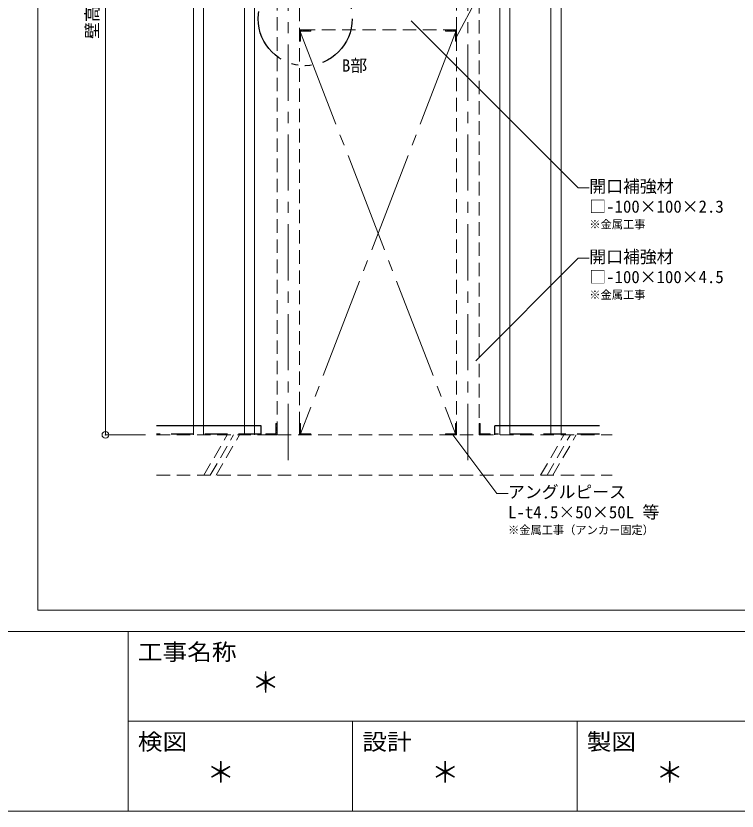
# Model space of a CAD drawing. Units: millimetres on the paper, with parts at other scales. Extents: x -195 to 195, y -140 to 138.
# Drawn here: x 0 to 64.3, y -137.5 to -66.7 of the extents above; entities that cross this region are included whole.
import ezdxf
from ezdxf.enums import TextEntityAlignment as Align

# ---------------------------------------------------------------- set-up
doc = ezdxf.new("R2010")
doc.units = ezdxf.units.MM
doc.header["$PDMODE"] = 32
doc.header["$PDSIZE"] = 0.6
for name, pattern in [('CHAIN1', [8, 5, -1, 1, -1]), ('CHAIN2', [12, 9, -1, 1, -1]), ('DASHED1', [1.8, 1.2, -0.6]), ('DASHED2', [3, 2, -1]), ('DOUBLE_CHAIN1', [8.8, 5, -1, 0.6, -0.6, 0.6, -1])]:
    doc.linetypes.add(name, pattern=pattern)
for name, color, linetype, lineweight in [('8-0_中心線', 4, 'CHAIN1', 9), ('8-2_SQバー', 3, 'Continuous', 18), ('8-3_ランナー', 2, 'Continuous', 25), ('8-4_補強材', 4, 'DASHED1', 9), ('8-5_寸法', 7, 'Continuous', 9), ('8-6_文字・矢印', 7, 'Continuous', 18), ('8-9_躯体他', 4, 'DASHED1', 9), ('8-B_補強金具・金具・その他', 3, 'DASHED1', 18), ('8-C_ビス・アンカーボルト・強調図形', 2, 'DOUBLE_CHAIN1', 25), ('8-E_補助線', 7, 'CHAIN2', 18), ('F-3_ランナー', 4, 'Continuous', 9)]:
    doc.layers.add(name, color=color, linetype=linetype, lineweight=lineweight)
doc.layers.add('F-6_文字・矢印', color=4, linetype='Continuous')
doc.styles.add('ＭＳ ゴシック', font='')
doc.styles.get('ＭＳ ゴシック').set_extended_font_data('MS Gothic')

msp = doc.modelspace()

# ---------------------------------------------------------------- linework, layer by layer
at = {"layer": '8-0_中心線'}
for p, q in [((24.269, -106.237), (24.269, -17.044)), ((40.269, -106.237), (40.269, -17.044))]:
    msp.add_line(p, q, dxfattribs=at)
at = {"layer": '8-2_SQバー'}
for p, q in [((47.671, -43.751), (47.671, -103.994)), ((48.571, -43.51), (48.571, -103.994)), ((43.121, -44.97), (43.121, -103.994)), ((44.021, -44.729), (44.021, -103.994)), ((21.271, -50.825), (21.271, -103.994)), ((20.371, -51.066), (20.371, -103.994)), ((15.821, -52.285), (15.821, -103.994)), ((16.721, -52.044), (16.721, -103.994))]:
    msp.add_line(p, q, dxfattribs=at)
at = {"layer": '8-3_ランナー'}
for p, q in [((21.846, -103.194), (12.539, -103.194)), ((21.846, -103.994), (21.846, -103.194)), ((42.679, -103.994), (42.679, -103.194)), ((42.707, -103.194), (42.679, -103.194)), ((51.999, -103.194), (42.707, -103.194))]:
    msp.add_line(p, q, dxfattribs=at)
at = {"layer": '8-3_ランナー', "linetype": 'DASHED2'}
for p, q in [((21.846, -103.948), (12.539, -103.948)), ((51.999, -103.948), (42.679, -103.948))]:
    msp.add_line(p, q, dxfattribs=at)
at = {"layer": '8-4_補強材'}
for p, q in [((39.269, -103.994), (39.269, -46.002)), ((41.269, -45.466), (41.269, -103.994)), ((25.269, -49.753), (25.269, -103.994)), ((23.269, -103.994), (23.269, -50.289)), ((39.269, -67.936), (25.269, -67.936))]:
    msp.add_line(p, q, dxfattribs=at)
at = {"layer": '8-5_寸法', "color": 4}
for q in [(7.973, -18.478), (11.539, -103.994)]:
    msp.add_line((7.973, -103.994), q, dxfattribs=at)
at = {"layer": '8-5_寸法'}
msp.add_point((7.973, -103.994), dxfattribs=at)
at = {"layer": '8-6_文字・矢印'}
for p, q in [((42.847, -61.778), (39.236, -68.617)), ((50.089, -81.992), (35.226, -67.129)), ((50.089, -81.992), (51.089, -81.992)), ((50.089, -88.265), (40.963, -97.391)), ((50.089, -88.265), (51.089, -88.265)), ((42.847, -109.208), (38.918, -103.993)), ((42.847, -109.208), (43.847, -109.208))]:
    msp.add_line(p, q, dxfattribs=at)
at = {"layer": '8-9_躯体他'}
for p, q in [((12.539, -103.994), (53.12, -103.994)), ((16.751, -107.594), (18.829, -103.994)), ((17.319, -107.594), (19.398, -103.994)), ((17.842, -107.594), (19.92, -103.994)), ((46.751, -107.594), (48.829, -103.994)), ((47.319, -107.594), (49.398, -103.994)), ((47.842, -107.594), (49.92, -103.994)), ((12.539, -107.594), (53.12, -107.594))]:
    msp.add_line(p, q, dxfattribs=at)
at = {"layer": '8-B_補強金具・金具・その他'}
for p, q in [((26.269, -67.936), (25.269, -67.936)), ((25.269, -67.936), (25.269, -68.936)), ((25.402, -68.036), (25.302, -67.936)), ((25.543, -68.036), (25.443, -67.936)), ((25.685, -68.036), (25.585, -67.936)), ((25.826, -68.036), (25.726, -67.936)), ((25.967, -68.036), (25.867, -67.936)), ((26.109, -68.036), (26.009, -67.936)), ((26.25, -68.036), (26.15, -67.936)), ((26.269, -68.036), (26.269, -67.936)), ((38.269, -67.978), (38.312, -67.936)), ((38.353, -68.036), (38.453, -67.936)), ((38.495, -68.036), (38.595, -67.936)), ((38.636, -68.036), (38.736, -67.936)), ((38.777, -68.036), (38.877, -67.936)), ((38.919, -68.036), (39.019, -67.936)), ((39.06, -68.036), (39.16, -67.936)), ((39.169, -68.068), (39.269, -67.968)), ((25.369, -68.144), (25.269, -68.044)), ((25.369, -68.286), (25.269, -68.186)), ((25.369, -68.427), (25.269, -68.327)), ((25.369, -68.569), (25.269, -68.469)), ((25.369, -68.71), (25.269, -68.61)), ((25.369, -68.036), (26.269, -68.036)), ((25.369, -68.936), (25.369, -68.036)), ((39.169, -68.21), (39.269, -68.11)), ((39.169, -68.351), (39.269, -68.251)), ((39.169, -68.492), (39.269, -68.392)), ((39.169, -68.634), (39.269, -68.534)), ((39.169, -68.775), (39.269, -68.675)), ((25.369, -68.852), (25.269, -68.752)), ((25.312, -68.936), (25.269, -68.893)), ((25.269, -68.936), (25.369, -68.936)), ((39.169, -68.917), (39.269, -68.817)), ((23.169, -102.994), (23.269, -102.994)), ((23.169, -103.894), (23.169, -102.994)), ((23.169, -103.013), (23.269, -103.113)), ((23.169, -103.155), (23.269, -103.255)), ((23.169, -103.296), (23.269, -103.396)), ((23.269, -102.994), (23.269, -103.994)), ((25.269, -102.994), (25.269, -103.994)), ((25.369, -102.994), (25.269, -102.994)), ((25.369, -103.013), (25.269, -103.113)), ((25.369, -103.155), (25.269, -103.255)), ((25.369, -103.296), (25.269, -103.396)), ((25.369, -103.894), (25.369, -102.994)), ((39.169, -102.994), (39.269, -102.994)), ((39.169, -103.894), (39.169, -102.994)), ((39.169, -103.013), (39.269, -103.113)), ((39.169, -103.155), (39.269, -103.255)), ((39.169, -103.296), (39.269, -103.396)), ((39.269, -102.994), (39.269, -103.994)), ((41.269, -102.994), (41.269, -103.994)), ((41.369, -102.994), (41.269, -102.994)), ((41.369, -103.013), (41.269, -103.113)), ((41.369, -103.155), (41.269, -103.255)), ((41.369, -103.296), (41.269, -103.396)), ((41.369, -103.894), (41.369, -102.994)), ((22.269, -103.894), (23.169, -103.894)), ((22.269, -103.994), (22.269, -103.894)), ((22.269, -103.952), (22.312, -103.994)), ((23.269, -103.994), (22.269, -103.994)), ((22.353, -103.894), (22.453, -103.994)), ((22.495, -103.894), (22.595, -103.994)), ((22.636, -103.894), (22.736, -103.994)), ((22.777, -103.894), (22.877, -103.994)), ((22.919, -103.894), (23.019, -103.994)), ((23.06, -103.894), (23.16, -103.994)), ((23.169, -103.437), (23.269, -103.537)), ((23.169, -103.579), (23.269, -103.679)), ((23.169, -103.72), (23.269, -103.82)), ((23.169, -103.862), (23.269, -103.962)), ((25.369, -103.437), (25.269, -103.537)), ((25.369, -103.579), (25.269, -103.679)), ((25.369, -103.72), (25.269, -103.82)), ((25.369, -103.862), (25.269, -103.962)), ((25.269, -103.994), (26.269, -103.994)), ((26.269, -103.894), (25.369, -103.894)), ((25.478, -103.894), (25.378, -103.994)), ((25.619, -103.894), (25.519, -103.994)), ((25.761, -103.894), (25.661, -103.994)), ((25.902, -103.894), (25.802, -103.994)), ((26.044, -103.894), (25.944, -103.994)), ((26.185, -103.894), (26.085, -103.994)), ((26.269, -103.952), (26.226, -103.994)), ((26.269, -103.994), (26.269, -103.894)), ((38.269, -103.894), (39.169, -103.894)), ((38.269, -103.994), (38.269, -103.894)), ((38.269, -103.952), (38.312, -103.994)), ((39.269, -103.994), (38.269, -103.994)), ((38.353, -103.894), (38.453, -103.994)), ((38.495, -103.894), (38.595, -103.994)), ((38.636, -103.894), (38.736, -103.994)), ((38.777, -103.894), (38.877, -103.994)), ((38.919, -103.894), (39.019, -103.994)), ((39.06, -103.894), (39.16, -103.994)), ((39.169, -103.437), (39.269, -103.537)), ((39.169, -103.579), (39.269, -103.679)), ((39.169, -103.72), (39.269, -103.82)), ((39.169, -103.862), (39.269, -103.962)), ((41.369, -103.437), (41.269, -103.537)), ((41.369, -103.579), (41.269, -103.679)), ((41.369, -103.72), (41.269, -103.82)), ((41.369, -103.862), (41.269, -103.962)), ((41.269, -103.994), (42.269, -103.994)), ((42.269, -103.894), (41.369, -103.894)), ((41.478, -103.894), (41.378, -103.994)), ((41.619, -103.894), (41.519, -103.994)), ((41.761, -103.894), (41.661, -103.994)), ((41.902, -103.894), (41.802, -103.994)), ((42.044, -103.894), (41.944, -103.994)), ((42.185, -103.894), (42.085, -103.994)), ((42.269, -103.952), (42.226, -103.994)), ((42.269, -103.994), (42.269, -103.894))]:
    msp.add_line(p, q, dxfattribs=at)
for points in [[(25.269, -67.936), (25.269, -68.936), (25.369, -68.936), (25.369, -68.036), (26.269, -68.036), (26.269, -67.936)], [(39.269, -67.936), (39.269, -68.936), (39.169, -68.936), (39.169, -68.036), (38.269, -68.036), (38.269, -67.936)], [(39.269, -67.936), (38.269, -67.936), (38.269, -68.036), (39.169, -68.036), (39.169, -68.936), (39.269, -68.936)], [(23.269, -103.994), (22.269, -103.994), (22.269, -103.894), (23.169, -103.894), (23.169, -102.994), (23.269, -102.994)], [(23.269, -103.994), (22.269, -103.994), (22.269, -103.894), (23.169, -103.894), (23.169, -102.994), (23.269, -102.994)], [(25.269, -103.994), (26.269, -103.994), (26.269, -103.894), (25.369, -103.894), (25.369, -102.994), (25.269, -102.994)], [(25.269, -103.994), (26.269, -103.994), (26.269, -103.894), (25.369, -103.894), (25.369, -102.994), (25.269, -102.994)], [(39.269, -103.994), (38.269, -103.994), (38.269, -103.894), (39.169, -103.894), (39.169, -102.994), (39.269, -102.994)], [(39.269, -103.994), (38.269, -103.994), (38.269, -103.894), (39.169, -103.894), (39.169, -102.994), (39.269, -102.994)], [(41.269, -103.994), (42.269, -103.994), (42.269, -103.894), (41.369, -103.894), (41.369, -102.994), (41.269, -102.994)], [(41.269, -103.994), (42.269, -103.994), (42.269, -103.894), (41.369, -103.894), (41.369, -102.994), (41.269, -102.994)]]:
    msp.add_lwpolyline(points, close=True, dxfattribs=at)
at = {"layer": '8-C_ビス・アンカーボルト・強調図形'}
msp.add_circle((25.769, -66.936), 4.186, dxfattribs=at)
at = {"layer": '8-E_補助線'}
for p, q in [((25.269, -67.936), (39.169, -103.894)), ((39.269, -67.936), (25.369, -103.894))]:
    msp.add_line(p, q, dxfattribs=at)
at = {"layer": 'F-3_ランナー', "color": 3, "lineweight": 18}
for p, q in [((1.954, 2.506), (1.954, -119.594)), ((1.954, -119.594), (126.704, -119.594)), ((-195, -121.5), (195, -121.5)), ((10, -121.5), (10, -137.5)), ((-195, -137.5), (195, -137.5))]:
    msp.add_line(p, q, dxfattribs=at)
at = {"layer": 'F-3_ランナー', "color": 7, "lineweight": 18}
for p, q in [((10, -129.5), (195, -129.5)), ((30, -129.5), (30, -137.5)), ((50, -129.5), (50, -137.5))]:
    msp.add_line(p, q, dxfattribs=at)

# ---------------------------------------------------------------- texts
at = {"layer": '8-5_寸法', "style": 'ＭＳ ゴシック'}
msp.add_text('壁高さ\u3000H=7500mm以下', height=1.1, rotation=90, dxfattribs=at).set_placement((7.673, -68.736), align=Align.BOTTOM_LEFT)
at = {"layer": '8-6_文字・矢印', "style": 'ＭＳ ゴシック'}
for s, height, p in [('B部', 1.1, (29.048, -71.984)), ('開口補強材', 1.1, (51.089, -82.742)), ('□-100×100×2.3', 1.1, (51.089, -84.542)), ('※金属工事', 0.7331, (51.089, -85.842)), ('開口補強材', 1.1, (51.089, -89.015)), ('□-100×100×4.5', 1.1, (51.089, -90.815)), ('※金属工事', 0.7331, (51.089, -92.115)), ('アングルピース', 1.1, (43.847, -109.958)), ('L-t4.5×50×50L 等', 1.1, (43.847, -111.758)), ('※金属工事（アンカー固定）', 0.7331, (43.847, -113.058))]:
    msp.add_text(s, height=height, dxfattribs=at).set_placement(p, align=Align.BOTTOM_LEFT)
at = {"layer": 'F-6_文字・矢印', "style": 'ＭＳ ゴシック', "width": 1.1}
for s, p in [('工事名称', (10.863, -124.5)), ('検図', (10.863, -132.5)), ('設計', (30.863, -132.5)), ('製図', (50.863, -132.5))]:
    msp.add_text(s, height=1.466, dxfattribs=at).set_placement(p, align=Align.BOTTOM_LEFT)
at = {"layer": 'F-6_文字・矢印', "style": 'ＭＳ ゴシック'}
for p in [(21, -127.5), (17, -135.5), (37, -135.5), (57, -135.5)]:
    msp.add_text('＊', height=1.833, dxfattribs=at).set_placement(p, align=Align.BOTTOM_LEFT)

doc.saveas('drawing.dxf')
